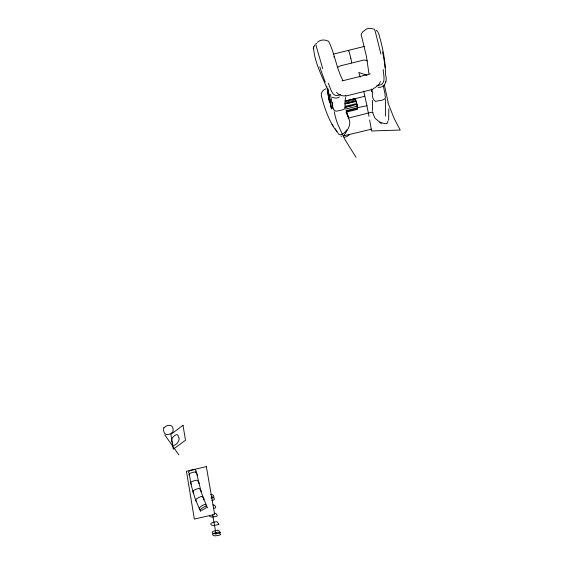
<?xml version="1.0" encoding="UTF-8"?>
<svg xmlns="http://www.w3.org/2000/svg" width="564" height="564" viewBox="0 0 564 564"><rect width="100%" height="100%" fill="white"/><g stroke="black" fill="none" stroke-linecap="round" stroke-linejoin="round"><path stroke-width="0.85" d="M354.918 98.806L354.967 99.186M378.084 87.307C384.831 88.118 387.567 80.856 385.614 75.167C385.438 62.964 383.421 50.852 380.221 39.092C379.17 36.138 379.121 32.169 376.251 30.195M313.563 47.242C314.176 61.039 321.219 74.413 326.514 87.082M372.409 110.516L372.501 100.484M385.501 116.121L385.607 99.264M385.635 82.45L385.72 81.463M345.196 99.821L345.556 97.459M313.373 48.003L314.846 44.873M313.246 48.821L313.309 48.419M388.652 120.231L388.822 108.831M189.243 473.887L191.252 485.421L195.031 498.308L199.564 509.334L200.481 510.286L202.102 510.173L205.74 508.115L206.692 506.232L201.285 492.337L196.646 473.266L195.391 471.835M345.922 95.633C343.321 96.62 338.259 95.02 336.574 92.341M313.598 47.15L313.718 46.791M209.392 515.284L209.864 516.546L211.606 517.04A3.454 1.029 -10.5 0 0 212.642 517.019L214.588 516.73A13.508 4.047 -10.5 0 0 216.033 516.42C219.001 516.518 215.786 512.197 214.059 513.395M197.64 475.163L197.181 475.452M346.536 130.242L346.895 129.762M201.242 491.582L200.876 491.801M332.647 102.415C332.231 105.144 332.682 111.806 336.666 111.171C340.007 110.177 347.826 110.255 344.872 104.777M346.084 130.778C343.962 133.992 338.83 137.383 337.413 131.856M339.429 96.902C337.561 98.488 334.339 98.27 332.203 97.276M349.617 134.493L346.804 136.636L344.442 137.235M348.136 118.151L372.451 112.032L373.023 112.292M337.251 67.511L339.972 65.981L363.089 60.214L364.661 60.052L367.34 60.891M317.426 42.222C320.472 39.388 325.104 39.438 328.629 41.327C334.614 53.108 336.377 68.124 342.82 80.264M372.846 92.256C371.408 94.646 372.86 100.519 375.723 101.393C379.071 100.3 387.637 100.829 384.895 95.21M203.357 499.944C205.204 499.034 201.884 495.086 200.248 496.884A14.375 4.752 -21.9 0 0 198.789 497.547L197.005 498.534A3.736 1.248 -21.9 0 0 196.23 499.147L195.645 500.31L196.096 501.22M372.451 112.032L374.771 117.932L381.299 123.643M198.761 483.609L199.205 483.129M340.642 94.343C332.027 99.172 330.913 88.379 328.178 83.162M373.086 29.06L374.228 29.131L375.053 30.667L380.94 54.066M345.528 96.113L372.254 89.479C375.166 87.314 379.734 85.305 380.383 81.456M333.627 56.879L334.255 56.717M333.359 54.137L364.696 46.333M341.988 80.948L370.118 73.947M344.971 101.048L354.89 98.587L356.977 104.375L357.611 109.303L345.915 112.201M354.918 98.658L344.957 101.175M364.795 96.275L354.925 98.728L355.44 99.75M355.475 99.828L344.759 102.479M356.011 100.97L344.893 103.79L356.067 101.083A9.616 0.642 77.4 0 0 355.919 100.794L355.574 100.04M356.293 101.915L356.138 101.372L344.964 104.044M356.751 103.564L345.563 106.279A2.869 1.706 -17.1 0 1 344.9 106.321M344.724 107.407L356.977 104.375M357.209 106.18L345.598 109.042M367.157 105.672L357.294 107.773M345.048 101.026L346.726 100.688M348.15 102.916L344.907 103.677M348.298 103.008L349.567 102.69M352.119 105.581L345.781 107.09A2.869 1.706 -17 0 1 344.964 107.132M357.421 107.816L345.993 110.643M346.853 111.129L357.505 108.492M346.388 112.081L348.199 111.637M343.307 135.945L371.711 129.107M210.619 494.642C212.424 493.267 215.793 497.815 212.79 497.772A13.402 4.223 -10.5 0 1 211.352 498.075L211.126 498.125M211.204 496.94C212.952 495.749 216.139 500.176 213.192 500.092A13.416 4.202 -10.5 0 1 211.754 500.402M316.672 43.216L315.889 43.773L316.016 45.48L322.728 68.604M212.938 504.97C214.595 504.181 217.38 508.256 214.595 508.129A13.458 4.124 -10.5 0 1 213.375 508.397M376.766 85.368C387.038 85.707 383.478 75.759 383.182 69.464M348.376 117.982C352.465 123.911 346.839 131.165 343.476 136.058M372.254 89.479L371.415 89.105L372.268 91.911M325.788 88.893C323.2 89.634 320.754 92.7 321.297 95.513C324.512 108.309 328.932 121.077 336.856 131.779M372.402 28.496L368.764 28.299L366.262 29.131L362.539 32.056L361.15 34.552L366.431 56.344L368.969 73.757M200.361 509.877L199.254 508.841L199.783 507.381A3.751 1.241 -26.4 0 1 200.53 506.705L202.264 505.584A14.438 4.745 -26.5 0 1 203.689 504.815L205.359 504.258L206.791 506.007M366.967 75.379L358.845 72.446L360.163 77.247M330.955 102.119L329.334 101.513L329.129 100.554M379.826 122.035C381.983 122.839 388.596 125.857 387.785 121.14M193.656 493.006L192.775 491.998L193.36 490.687A3.722 1.241 -17.3 0 1 194.143 490.13L195.969 489.284A14.312 4.738 -17.3 0 1 197.463 488.734L199.219 488.417L201.066 490.814M340.853 135.994L341.664 136.481M191.45 484.356L190.561 483.313L191.154 482.065A3.701 1.234 -13 0 1 191.957 481.571L193.804 480.859A14.255 4.702 -13.1 0 1 195.32 480.408L197.097 480.197L198.789 482.403M330.694 103.367L330.018 102.817A3.68 2.207 -16.7 0 1 329.764 102.429L327.367 88.851M330.215 101.548L329.538 100.991A3.673 2.214 -16.7 0 1 329.284 100.611L327.987 93.673M357.428 108.091L357.421 107.851A8.721 0.578 77.4 0 0 357.4 107.653M200.608 511.428L200.157 510.526L200.713 509.285A3.758 1.241 -27.5 0 1 201.454 508.587L203.181 507.438A14.452 4.738 -27.5 0 1 204.591 506.648L206.255 506.063L207.679 507.804M189.37 475.537L188.919 474.613L189.539 473.612A3.687 1.234 -10.3 0 1 190.35 473.161L192.211 472.526A14.199 4.702 -10.4 0 1 193.727 472.139L195.511 472.012L197.21 474.261M188.961 473.111L188.51 472.181L189.137 471.18A3.687 1.234 -10.1 0 1 189.941 470.728L191.795 470.101A14.185 4.716 -10.2 0 1 193.318 469.72L195.102 469.593L196.575 471.532M164.787 434.914L178.858 454.873M356.053 157.349L344.505 138.836L337.829 124.432A87.124 33.861 46.4 0 1 334.311 111.785M331.999 124.249L333.409 126.583M336.666 130.587L336.919 131.024M335.636 128.726L335.897 129.205M330.772 106.272L327.705 88.604M347.713 115.423L348.348 117.157L347.262 114.196L348.221 116.79M371.655 89.993L371.902 90.726M387.898 102.627L394.032 118.228L400.228 130.037L371.479 130.968A318.857 87.392 66.2 0 0 369.631 119.977M347.015 113.477L347.403 114.577M351.344 62.717L351.548 62.893A11.9 0.825 77.6 0 0 351.372 61.102L351.337 60.778A9.355 0.649 77.6 0 0 351.301 60.545L350.801 58.184M356.321 102.021L356.998 105.017A11.111 0.733 77.4 0 1 357.35 107.308L357.379 107.505M383.245 85.622L385.141 94.533M346.853 113.477L347.05 114.231L346.254 111.221M327.846 88.837L331.421 108.951M384.38 85.086L388.138 102.281M363.688 91.178L366.029 101.59A318.857 87.392 66.2 0 1 368.969 116.311M332.852 108.563L330.455 94.251M331.364 108.471L329.334 96.331M212.677 514.826L216.04 534.249M328.185 90.367L329.919 100.047A4.188 2.517 -16.7 0 0 330.173 100.47M326.753 86.243L328.995 99.722M371.443 89.746L371.754 91.664M172.232 442.86C172.161 449.882 181.953 440.364 178.344 436.79C178.344 431.023 169.602 438.341 172.055 441.767M348.658 51.021L348.587 50.295L348.82 50.866A16.116 1.107 77.5 0 1 350.801 58.233M325.294 82.104A103.24 35.814 59.9 0 1 319.795 66.799M382.603 51.937A104.368 46.988 -84.2 0 1 385.127 67.772M163.779 427.843C162.453 435.852 168.897 436.176 172.979 431.735C174.269 423.945 167.938 423.924 163.779 427.843M218.853 524.217L217.492 524.767A13.55 3.969 -10.6 0 1 216.04 525.077L214.087 525.366A3.462 1.008 -10.6 0 1 213.044 525.394C211.824 525.648 209.745 524.132 211.359 523.159A3.476 1.015 -10.6 0 1 212.134 522.765L213.904 522.201A13.381 3.87 -10.6 0 1 215.335 521.848L217.006 521.7L218.853 524.217M220.32 532.62L218.952 533.163A13.592 3.885 -10.6 0 1 217.492 533.481L215.54 533.777A3.476 0.987 -10.6 0 1 214.496 533.805C213.291 534.073 211.19 532.585 212.818 531.626A3.49 0.994 -10.6 0 1 213.594 531.232L215.363 530.675A13.423 3.786 -10.7 0 1 216.809 530.322L218.479 530.167L220.32 532.62M220.672 534.616L219.297 535.151A13.607 3.863 -10.6 0 1 217.838 535.469L215.885 535.765A3.476 0.98 -10.6 0 1 214.835 535.793C213.636 536.068 211.528 534.587 213.164 533.629A3.49 0.987 -10.6 0 1 213.939 533.241L215.709 532.677A13.437 3.772 -10.7 0 1 217.154 532.324L218.832 532.169L220.672 534.616M182.997 425.27L170.871 434.407L173.261 449.226L185.5 440.244L182.997 425.27M206.339 466.618L186.451 471.243L194.361 519.084L214.644 514.41L206.339 466.618"/></g></svg>
